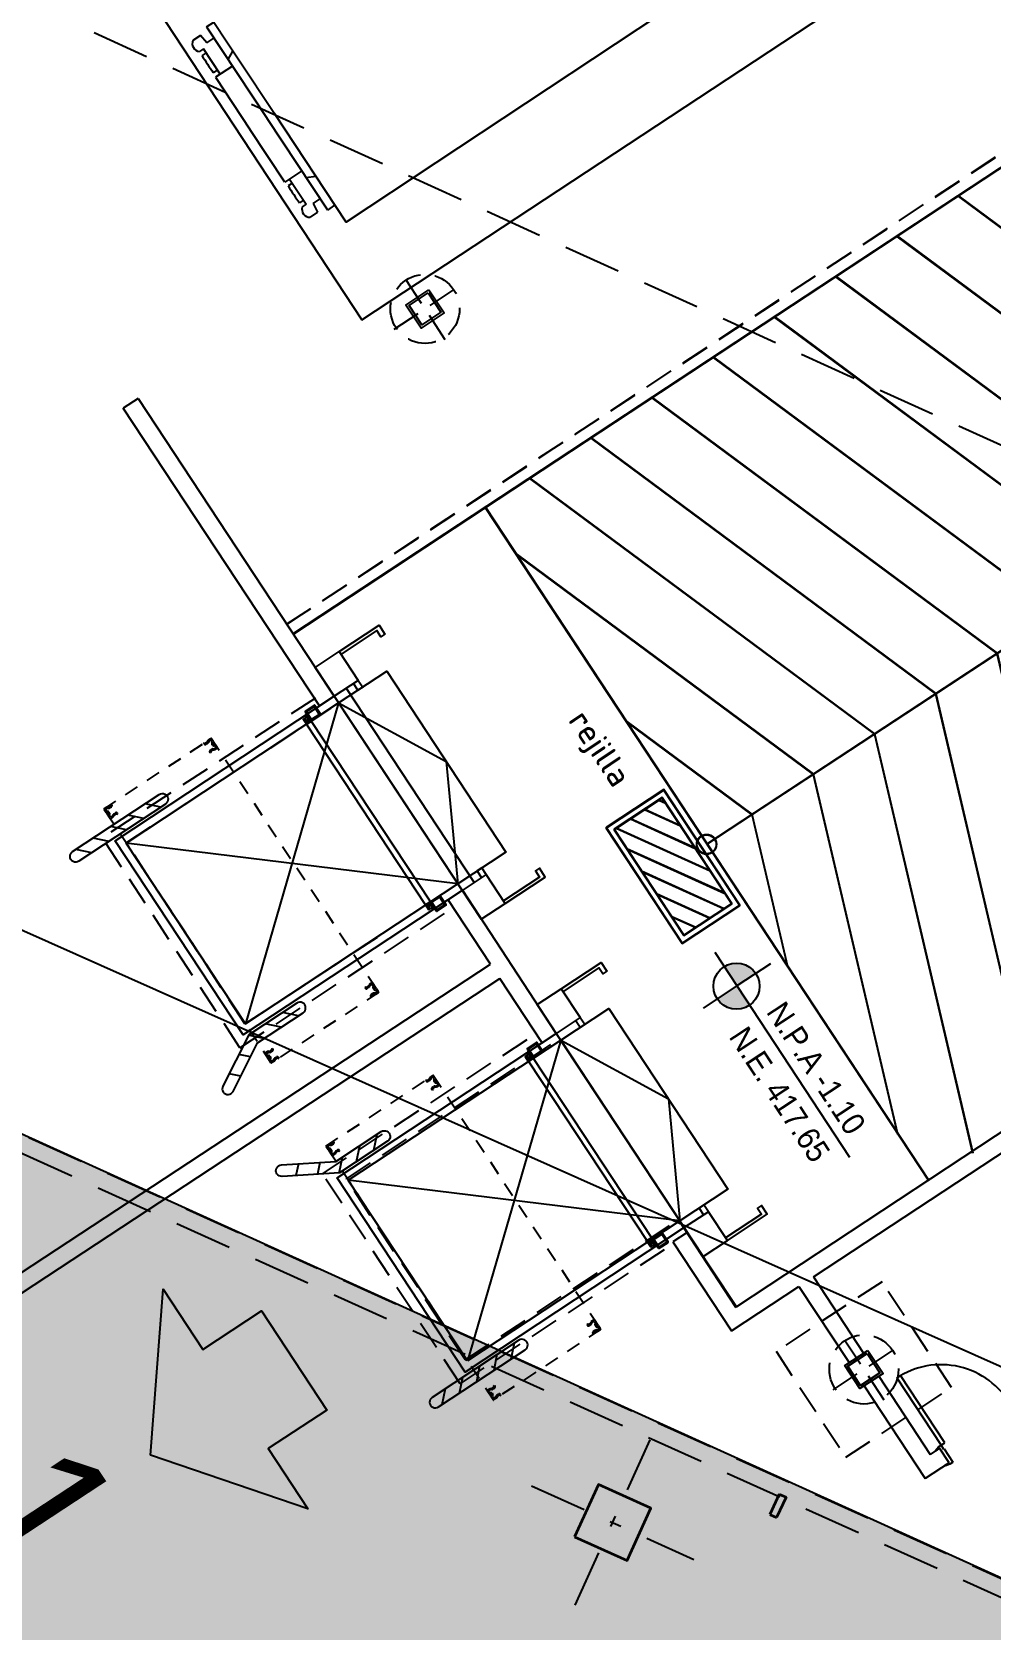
# Model space of a CAD drawing. Header units: metres. Extents: x 2 to 659295185, y -28 to 1124222152.
# Drawn here: x 655490.27 to 655498.6, y 1126789.94 to 1126803.82 of the extents above; entities that cross this region are included whole.
import ezdxf

# ---------------------------------------------------------------- set-up
doc = ezdxf.new("R2010")
doc.units = ezdxf.units.M
doc.header["$MEASUREMENT"] = 0
for name, pattern in [('CCSM_XREF_ESTRUCTURA15$0$DASHDOT', [1, 0.5, -0.25, 0, -0.25]), ('CONTINUA', [0]), ('DASHDOT', [1, 0.5, -0.25, 0, -0.25]), ('DASHED', [0.75, 0.5, -0.25]), ('DASHED2', [9.525, 6.35, -3.175]), ('HIDDEN', [0.375, 0.25, -0.125]), ('HIDDEN2', [0.1875, 0.125, -0.0625]), ('XREF VIALIDAD PORTONES Y ACCESOS 15-07-12LIMPIO$0$CONTINUA', [0]), ('XREF VIALIDAD PORTONES Y ACCESOS 15-07-12LIMPIO$0$DASHED2', [0.375, 0.25, -0.125]), ('XREF VIALIDAD PORTONES Y ACCESOS 15-07-12LIMPIO$0$HIDDEN', [0.375, 0.25, -0.125])]:
    doc.linetypes.add(name, pattern=pattern)
doc.layers.get('0').update_dxf_attribs({"linetype": 'CONTINUOUS'})
for name, color, linetype in [('A-EQUIPOS', 9, 'CONTINUOUS'), ('A-PARED', 2, 'CONTINUA'), ('A-PROYECCIONES', 5, 'DASHED'), ('A-VISTA 4', 8, 'CONTINUOUS'), ('columnas', 3, 'CONTINUOUS'), ('E-eje columna', 9, 'CCSM_XREF_ESTRUCTURA15$0$DASHDOT'), ('LINDERO DE PARCELA', 7, 'DASHED2'), ('Parcelas', 140, 'CONTINUOUS'), ('XREF VIALIDAD PORTONES Y ACCESOS 15-07-12LIMPIO$0$A-EQUIPOS', 9, 'CONTINUOUS'), ('XREF VIALIDAD PORTONES Y ACCESOS 15-07-12LIMPIO$0$A-VISTA 4', 8, 'XREF VIALIDAD PORTONES Y ACCESOS 15-07-12LIMPIO$0$CONTINUA'), ('XREF VIALIDAD PORTONES Y ACCESOS 15-07-12LIMPIO$0$ACOT', 7, 'CONTINUOUS'), ('XREF VIALIDAD PORTONES Y ACCESOS 15-07-12LIMPIO$0$LINDERO DE PARCELA', 7, 'XREF VIALIDAD PORTONES Y ACCESOS 15-07-12LIMPIO$0$DASHED2')]:
    doc.layers.add(name, color=color, linetype=linetype)
for name, color, linetype, lineweight in [('E-CA-COLUMNA', 2, 'CONTINUOUS', 35), ('LOCALES ASIGNADOS', 41, 'DASHDOT', 0), ('T', 14, 'CONTINUOUS', 35), ('XREF VIALIDAD PORTONES Y ACCESOS 15-07-12LIMPIO$0$A-PARED', 1, 'CONTINUOUS', 0)]:
    doc.layers.add(name, color=color, linetype=linetype, lineweight=lineweight)
doc.styles.add('ROMANS', font='romans.shx', dxfattribs={"height": 7.5})
doc.styles.add('SIGO', font='arial.ttf', dxfattribs={"width": 0.9})
doc.styles.add('XREF VIALIDAD PORTONES Y ACCESOS 15-07-12LIMPIO$0$ROMANS', font='romans.shx', dxfattribs={"height": 2})

# ---------------------------------------------------------------- blocks, each defined once
blk = doc.blocks.new('niveladora 6x8')
for points in [[(0, 0), (2.02, 0), (2.02, -2.28), (0, -2.28)], [(1.95, -2.21), (0.07, -2.21), (0.07, 0), (1.95, 0)]]:
    blk.add_lwpolyline(points, close=True)
for points in [[(1.95, 0), (0.07, -2.21)], [(0.07, 0), (1.95, -2.21)]]:
    blk.add_lwpolyline(points)
blk = doc.blocks.new('PlataformaAndenIzq')
blk.add_lwpolyline([(-1.739, 1.135, -1.000034), (-1.739, 1.035), (-2.239, 1.035), (-2.672, 1.285, -1.000034), (-2.622, 1.371), (-2.212, 1.135), (-1.739, 1.135)], format="xyb")
for points in [[(-2.493, 1.297), (-2.567, 1.224)], [(0, 1.01), (0, 1.31), (0.25, 1.31), (0.25, 1.01), (0, 1.01), (0, -1.31), (0.25, -1.31), (0.25, -1.01), (0, -1.01)], [(0, 1.01), (0, 1.31), (0.25, 1.31), (0.25, 1.01), (0, 1.01), (0, -1.31), (0.25, -1.31), (0.25, -1.01), (0, -1.01)], [(0.25, 1.31), (0.665, 1.31), (0.665, 1.218), (0.623, 1.218), (0.623, 1.282), (0.25, 1.282)], [(-2.332, 1.204), (-2.405, 1.131)], [(-2.146, 1.135), (-2.246, 1.035)], [(-1.966, 1.135), (-2.066, 1.035)], [(-1.786, 1.135), (-1.886, 1.035)], [(-0.33, 0.988), (-0.325, 0.988), (-0.316, 0.967), (-0.31, 0.967)], [(-0.29, 0.988), (-0.294, 0.988), (-0.303, 0.967), (-0.31, 0.967)], [(0.25, 1.01), (0.25, 0.94), (0.201, 0.94), (0.201, 1.01)], [(-0.288, 0.956), (-0.331, 0.956)], [(0, 0.94), (0.5, 0.94), (0.5, -0.94), (0, -0.94)], [(0, 0.94), (0.5, 0), (0, -0.94)], [(-0.331, -0.956), (-0.288, -0.956)], [(-0.33, -0.988), (-0.325, -0.988), (-0.316, -0.967), (-0.31, -0.967)], [(-0.29, -0.988), (-0.294, -0.988), (-0.303, -0.967), (-0.31, -0.967)], [(0.25, -1.01), (0.25, -0.94), (0.201, -0.94), (0.201, -1.01)], [(-2.506, -1.035), (-2.606, -1.135)], [(-2.326, -1.035), (-2.426, -1.135)], [(-2.146, -1.035), (-2.246, -1.135)], [(-1.966, -1.035), (-2.066, -1.135)], [(-1.786, -1.035), (-1.886, -1.135)], [(0.25, -1.31), (0.665, -1.31), (0.665, -1.218), (0.623, -1.218), (0.623, -1.282), (0.25, -1.282)]]:
    blk.add_lwpolyline(points)
at = {"color": 8, "linetype": 'HIDDEN2'}
blk.add_lwpolyline([(-1.092, -1.348), (-2.21, -1.348), (-2.21, 1.294), (-1.092, 1.294)], close=True, dxfattribs=at)
at = {"linetype": 'DASHED', "ltscale": 0.001}
for points in [[(-2.131, 1.294), (-2.141, 1.294), (-2.141, 1.288, -0.414214), (-2.144, 1.285), (-2.162, 1.285, -0.140561), (-2.164, 1.285), (-2.176, 1.293, 0.140561), (-2.178, 1.294), (-2.207, 1.294, 0.414214), (-2.21, 1.29), (-2.21, 1.259, 0.286773), (-2.208, 1.256), (-2.199, 1.251, -0.286773), (-2.197, 1.248), (-2.197, 1.243), (-2.197, 1.238, -0.286773), (-2.199, 1.235), (-2.208, 1.23, 0.286773), (-2.21, 1.227), (-2.21, 1.196, 0.414214), (-2.207, 1.193), (-2.178, 1.193, 0.140561), (-2.176, 1.193), (-2.164, 1.201, -0.140561), (-2.162, 1.201), (-2.144, 1.201, -0.414214), (-2.141, 1.198), (-2.141, 1.193), (-2.131, 1.193), (-2.131, 1.198, 0.414214), (-2.144, 1.211), (-2.162, 1.211, 0.140561), (-2.169, 1.209), (-2.18, 1.203), (-2.2, 1.203), (-2.2, 1.223), (-2.195, 1.226, 0.286773), (-2.187, 1.238), (-2.187, 1.243), (-2.187, 1.248, 0.286773), (-2.195, 1.26), (-2.2, 1.263), (-2.2, 1.284), (-2.18, 1.284), (-2.169, 1.277, 0.140561), (-2.162, 1.275), (-2.144, 1.275, 0.414214), (-2.131, 1.288)], [(-1.171, 1.294), (-1.161, 1.294), (-1.161, 1.288, 0.414214), (-1.158, 1.285), (-1.14, 1.285, 0.140561), (-1.139, 1.285), (-1.126, 1.293, -0.140561), (-1.124, 1.294), (-1.096, 1.294, -0.414214), (-1.092, 1.29), (-1.092, 1.259, -0.286773), (-1.094, 1.256), (-1.103, 1.251, 0.286773), (-1.105, 1.248), (-1.105, 1.243), (-1.105, 1.238, 0.286773), (-1.103, 1.235), (-1.094, 1.23, -0.286773), (-1.092, 1.227), (-1.092, 1.196, -0.414214), (-1.096, 1.193), (-1.124, 1.193, -0.140561), (-1.126, 1.193), (-1.139, 1.201, 0.140561), (-1.14, 1.201), (-1.158, 1.201, 0.414214), (-1.161, 1.198), (-1.161, 1.193), (-1.171, 1.193), (-1.171, 1.198, -0.414214), (-1.158, 1.211), (-1.14, 1.211, -0.140561), (-1.133, 1.209), (-1.122, 1.203), (-1.102, 1.203), (-1.102, 1.223), (-1.108, 1.226, -0.286773), (-1.115, 1.238), (-1.115, 1.243), (-1.115, 1.248, -0.286773), (-1.108, 1.26), (-1.102, 1.263), (-1.102, 1.284), (-1.122, 1.284), (-1.133, 1.277, -0.140561), (-1.14, 1.275), (-1.158, 1.275, -0.414214), (-1.171, 1.288)], [(-2.131, -1.348), (-2.141, -1.348), (-2.141, -1.343, 0.414214), (-2.144, -1.339), (-2.162, -1.339, 0.140561), (-2.164, -1.34), (-2.176, -1.348, -0.140561), (-2.178, -1.348), (-2.207, -1.348, -0.414214), (-2.21, -1.345), (-2.21, -1.313, -0.286773), (-2.208, -1.31), (-2.199, -1.306, 0.286773), (-2.197, -1.303), (-2.197, -1.298), (-2.197, -1.292, 0.286773), (-2.199, -1.289), (-2.208, -1.285, -0.286773), (-2.21, -1.282), (-2.21, -1.25, -0.414214), (-2.207, -1.247), (-2.178, -1.247, -0.140561), (-2.176, -1.248), (-2.164, -1.255, 0.140561), (-2.162, -1.256), (-2.144, -1.256, 0.414214), (-2.141, -1.253), (-2.141, -1.247), (-2.131, -1.247), (-2.131, -1.253, -0.414214), (-2.144, -1.266), (-2.162, -1.266, -0.140561), (-2.169, -1.264), (-2.18, -1.257), (-2.2, -1.257), (-2.2, -1.278), (-2.195, -1.28, -0.286773), (-2.187, -1.292), (-2.187, -1.298), (-2.187, -1.303, -0.286773), (-2.195, -1.315), (-2.2, -1.317), (-2.2, -1.338), (-2.18, -1.338), (-2.169, -1.331, -0.140561), (-2.162, -1.329), (-2.144, -1.329, -0.414214), (-2.131, -1.343)], [(-1.171, -1.348), (-1.161, -1.348), (-1.161, -1.343, -0.414214), (-1.158, -1.339), (-1.14, -1.339, -0.140561), (-1.139, -1.34), (-1.126, -1.348, 0.140561), (-1.124, -1.348), (-1.096, -1.348, 0.414214), (-1.092, -1.345), (-1.092, -1.313, 0.286773), (-1.094, -1.31), (-1.103, -1.306, -0.286773), (-1.105, -1.303), (-1.105, -1.298), (-1.105, -1.292, -0.286773), (-1.103, -1.289), (-1.094, -1.285, 0.286773), (-1.092, -1.282), (-1.092, -1.25, 0.414214), (-1.096, -1.247), (-1.124, -1.247, 0.140561), (-1.126, -1.248), (-1.139, -1.255, -0.140561), (-1.14, -1.256), (-1.158, -1.256, -0.414214), (-1.161, -1.253), (-1.161, -1.247), (-1.171, -1.247), (-1.171, -1.253, 0.414214), (-1.158, -1.266), (-1.14, -1.266, 0.140561), (-1.133, -1.264), (-1.122, -1.257), (-1.102, -1.257), (-1.102, -1.278), (-1.108, -1.28, 0.286773), (-1.115, -1.292), (-1.115, -1.298), (-1.115, -1.303, 0.286773), (-1.108, -1.315), (-1.102, -1.317), (-1.102, -1.338), (-1.122, -1.338), (-1.133, -1.331, 0.140561), (-1.14, -1.329), (-1.158, -1.329, 0.414214), (-1.171, -1.343)]]:
    blk.add_lwpolyline(points, format="xyb", close=True, dxfattribs=at)
for points in [[(-0.302, 0.942), (-0.288, 0.942, 0.414214), (-0.287, 0.943), (-0.287, 0.987, 0.414214), (-0.288, 0.988), (-0.332, 0.988, 0.414214), (-0.333, 0.987), (-0.333, 0.943, 0.414214), (-0.332, 0.942), (-0.317, 0.942), (-0.317, 0.94), (-0.332, 0.94, -0.414214), (-0.335, 0.943), (-0.335, 0.987, -0.414214), (-0.332, 0.99), (-0.288, 0.99, -0.414214), (-0.285, 0.987), (-0.285, 0.943, -0.414214), (-0.288, 0.94), (-0.302, 0.94)], [(-0.285, 1.015), (-0.285, 0.993, -0.414214), (-0.288, 0.99), (-0.31, 0.99), (-0.31, 0.991, -0.414214), (-0.307, 0.994), (-0.289, 0.994), (-0.289, 1.012, -0.414214), (-0.286, 1.015)], [(-0.285, 1.037), (-0.285, 0.943, 0.414214), (-0.282, 0.94), (-0.188, 0.94, 0.414214), (-0.185, 0.943), (-0.185, 1.037, 0.414214), (-0.188, 1.04), (-0.282, 1.04, 0.414214)], [(-0.275, 1.027), (-0.275, 0.953, 0.414214), (-0.272, 0.95), (-0.198, 0.95, 0.414214), (-0.195, 0.953), (-0.195, 1.027, 0.414214), (-0.198, 1.03), (-0.272, 1.03, 0.414214)], [(-0.335, 0.935), (-0.335, -0.935, 0.414214), (-0.332, -0.939), (-0.288, -0.939, 0.414214), (-0.285, -0.935), (-0.285, 0.935, 0.414214), (-0.288, 0.939), (-0.332, 0.939, 0.414214)], [(-0.288, 0.962), (-0.288, 0.95, -0.414214), (-0.292, 0.946), (-0.327, 0.946, -0.414214), (-0.331, 0.95), (-0.331, 0.962, -0.414214), (-0.327, 0.965), (-0.292, 0.965, -0.414214)], [(-0.302, -0.942), (-0.288, -0.942, -0.414214), (-0.287, -0.943), (-0.287, -0.987, -0.414214), (-0.288, -0.988), (-0.332, -0.988, -0.414214), (-0.333, -0.987), (-0.333, -0.943, -0.414214), (-0.332, -0.942), (-0.317, -0.942), (-0.317, -0.94), (-0.332, -0.94, 0.414214), (-0.335, -0.943), (-0.335, -0.987, 0.414214), (-0.332, -0.99), (-0.288, -0.99, 0.414214), (-0.285, -0.987), (-0.285, -0.943, 0.414214), (-0.288, -0.94), (-0.302, -0.94)], [(-0.288, -0.962), (-0.288, -0.95, 0.414214), (-0.292, -0.946), (-0.327, -0.946, 0.414214), (-0.331, -0.95), (-0.331, -0.962, 0.414214), (-0.327, -0.965), (-0.292, -0.965, 0.414214)], [(-0.285, -0.943), (-0.285, -1.037, 0.414214), (-0.282, -1.04), (-0.188, -1.04, 0.414214), (-0.185, -1.037), (-0.185, -0.943, 0.414214), (-0.188, -0.94), (-0.282, -0.94, 0.414214)], [(-0.275, -0.953), (-0.275, -1.027, 0.414214), (-0.272, -1.03), (-0.198, -1.03, 0.414214), (-0.195, -1.027), (-0.195, -0.953, 0.414214), (-0.198, -0.95), (-0.272, -0.95, 0.414214)], [(-1.739, -1.035), (-2.64, -1.035, 1.000034), (-2.64, -1.135), (-1.739, -1.135, 1.000034)], [(-0.285, -1.015), (-0.285, -0.993, 0.414214), (-0.288, -0.99), (-0.31, -0.99), (-0.31, -0.991, 0.414214), (-0.307, -0.994), (-0.289, -0.994), (-0.289, -1.012, 0.414214), (-0.286, -1.015)]]:
    blk.add_lwpolyline(points, format="xyb", close=True)
for points in [[(-0.304, 0.946), (-0.304, 0.939), (-0.316, 0.939), (-0.316, 0.946)], [(-0.304, -0.946), (-0.304, -0.939), (-0.316, -0.939), (-0.316, -0.946)]]:
    blk.add_lwpolyline(points, close=True)
at = {"rotation": 270}
blk.add_blockref('niveladora 6x8', (0, 1.01), dxfattribs=at)
blk = doc.blocks.new('PlataformaAndenDch')
at = {"color": 8, "linetype": 'HIDDEN2'}
blk.add_lwpolyline([(-1.092, -1.348), (-2.21, -1.348), (-2.21, 1.294), (-1.092, 1.294)], close=True, dxfattribs=at)
at = {"linetype": 'DASHED', "ltscale": 0.001}
for points in [[(-2.131, 1.294), (-2.141, 1.294), (-2.141, 1.288, -0.414214), (-2.144, 1.285), (-2.162, 1.285, -0.140561), (-2.164, 1.285), (-2.176, 1.293, 0.140561), (-2.178, 1.294), (-2.207, 1.294, 0.414214), (-2.21, 1.29), (-2.21, 1.259, 0.286773), (-2.208, 1.256), (-2.199, 1.251, -0.286773), (-2.197, 1.248), (-2.197, 1.243), (-2.197, 1.238, -0.286773), (-2.199, 1.235), (-2.208, 1.23, 0.286773), (-2.21, 1.227), (-2.21, 1.196, 0.414214), (-2.207, 1.193), (-2.178, 1.193, 0.140561), (-2.176, 1.193), (-2.164, 1.201, -0.140561), (-2.162, 1.201), (-2.144, 1.201, -0.414214), (-2.141, 1.198), (-2.141, 1.193), (-2.131, 1.193), (-2.131, 1.198, 0.414214), (-2.144, 1.211), (-2.162, 1.211, 0.140561), (-2.169, 1.209), (-2.18, 1.203), (-2.2, 1.203), (-2.2, 1.223), (-2.195, 1.226, 0.286773), (-2.187, 1.238), (-2.187, 1.243), (-2.187, 1.248, 0.286773), (-2.195, 1.26), (-2.2, 1.263), (-2.2, 1.284), (-2.18, 1.284), (-2.169, 1.277, 0.140561), (-2.162, 1.275), (-2.144, 1.275, 0.414214), (-2.131, 1.288)], [(-1.171, 1.294), (-1.161, 1.294), (-1.161, 1.288, 0.414214), (-1.158, 1.285), (-1.14, 1.285, 0.140561), (-1.139, 1.285), (-1.126, 1.293, -0.140561), (-1.124, 1.294), (-1.096, 1.294, -0.414214), (-1.092, 1.29), (-1.092, 1.259, -0.286773), (-1.094, 1.256), (-1.103, 1.251, 0.286773), (-1.105, 1.248), (-1.105, 1.243), (-1.105, 1.238, 0.286773), (-1.103, 1.235), (-1.094, 1.23, -0.286773), (-1.092, 1.227), (-1.092, 1.196, -0.414214), (-1.096, 1.193), (-1.124, 1.193, -0.140561), (-1.126, 1.193), (-1.139, 1.201, 0.140561), (-1.14, 1.201), (-1.158, 1.201, 0.414214), (-1.161, 1.198), (-1.161, 1.193), (-1.171, 1.193), (-1.171, 1.198, -0.414214), (-1.158, 1.211), (-1.14, 1.211, -0.140561), (-1.133, 1.209), (-1.122, 1.203), (-1.102, 1.203), (-1.102, 1.223), (-1.108, 1.226, -0.286773), (-1.115, 1.238), (-1.115, 1.243), (-1.115, 1.248, -0.286773), (-1.108, 1.26), (-1.102, 1.263), (-1.102, 1.284), (-1.122, 1.284), (-1.133, 1.277, -0.140561), (-1.14, 1.275), (-1.158, 1.275, -0.414214), (-1.171, 1.288)], [(-2.131, -1.348), (-2.141, -1.348), (-2.141, -1.343, 0.414214), (-2.144, -1.339), (-2.162, -1.339, 0.140561), (-2.164, -1.34), (-2.176, -1.348, -0.140561), (-2.178, -1.348), (-2.207, -1.348, -0.414214), (-2.21, -1.345), (-2.21, -1.313, -0.286773), (-2.208, -1.31), (-2.199, -1.306, 0.286773), (-2.197, -1.303), (-2.197, -1.298), (-2.197, -1.292, 0.286773), (-2.199, -1.289), (-2.208, -1.285, -0.286773), (-2.21, -1.282), (-2.21, -1.25, -0.414214), (-2.207, -1.247), (-2.178, -1.247, -0.140561), (-2.176, -1.248), (-2.164, -1.255, 0.140561), (-2.162, -1.256), (-2.144, -1.256, 0.414214), (-2.141, -1.253), (-2.141, -1.247), (-2.131, -1.247), (-2.131, -1.253, -0.414214), (-2.144, -1.266), (-2.162, -1.266, -0.140561), (-2.169, -1.264), (-2.18, -1.257), (-2.2, -1.257), (-2.2, -1.278), (-2.195, -1.28, -0.286773), (-2.187, -1.292), (-2.187, -1.298), (-2.187, -1.303, -0.286773), (-2.195, -1.315), (-2.2, -1.317), (-2.2, -1.338), (-2.18, -1.338), (-2.169, -1.331, -0.140561), (-2.162, -1.329), (-2.144, -1.329, -0.414214), (-2.131, -1.343)], [(-1.171, -1.348), (-1.161, -1.348), (-1.161, -1.343, -0.414214), (-1.158, -1.339), (-1.14, -1.339, -0.140561), (-1.139, -1.34), (-1.126, -1.348, 0.140561), (-1.124, -1.348), (-1.096, -1.348, 0.414214), (-1.092, -1.345), (-1.092, -1.313, 0.286773), (-1.094, -1.31), (-1.103, -1.306, -0.286773), (-1.105, -1.303), (-1.105, -1.298), (-1.105, -1.292, -0.286773), (-1.103, -1.289), (-1.094, -1.285, 0.286773), (-1.092, -1.282), (-1.092, -1.25, 0.414214), (-1.096, -1.247), (-1.124, -1.247, 0.140561), (-1.126, -1.248), (-1.139, -1.255, -0.140561), (-1.14, -1.256), (-1.158, -1.256, -0.414214), (-1.161, -1.253), (-1.161, -1.247), (-1.171, -1.247), (-1.171, -1.253, 0.414214), (-1.158, -1.266), (-1.14, -1.266, 0.140561), (-1.133, -1.264), (-1.122, -1.257), (-1.102, -1.257), (-1.102, -1.278), (-1.108, -1.28, 0.286773), (-1.115, -1.292), (-1.115, -1.298), (-1.115, -1.303, 0.286773), (-1.108, -1.315), (-1.102, -1.317), (-1.102, -1.338), (-1.122, -1.338), (-1.133, -1.331, 0.140561), (-1.14, -1.329), (-1.158, -1.329, 0.414214), (-1.171, -1.343)]]:
    blk.add_lwpolyline(points, format="xyb", close=True, dxfattribs=at)
for points in [[(0, 1.01), (0, 1.31), (0.25, 1.31), (0.25, 1.01), (0, 1.01), (0, -1.31), (0.25, -1.31), (0.25, -1.01), (0, -1.01)], [(0, 1.01), (0, 1.31), (0.25, 1.31), (0.25, 1.01), (0, 1.01), (0, -1.31), (0.25, -1.31), (0.25, -1.01), (0, -1.01)], [(0.25, 1.31), (0.665, 1.31), (0.665, 1.218), (0.623, 1.218), (0.623, 1.282), (0.25, 1.282)], [(-2.506, 1.035), (-2.606, 1.135)], [(-2.326, 1.035), (-2.426, 1.135)], [(-2.146, 1.035), (-2.246, 1.135)], [(-1.966, 1.035), (-2.066, 1.135)], [(-1.786, 1.035), (-1.886, 1.135)], [(-0.33, 0.988), (-0.325, 0.988), (-0.316, 0.967), (-0.31, 0.967)], [(-0.29, 0.988), (-0.294, 0.988), (-0.303, 0.967), (-0.31, 0.967)], [(0.125, 1.01), (0.125, -1.01)], [(0.25, 1.01), (0.25, 0.94), (0.201, 0.94), (0.201, 1.01)], [(-0.288, 0.956), (-0.331, 0.956)], [(0, 0.94), (0.5, 0.94), (0.5, -0.94), (0, -0.94)], [(0, 0.94), (0.5, 0), (0, -0.94)], [(-0.331, -0.956), (-0.288, -0.956)], [(-0.33, -0.988), (-0.325, -0.988), (-0.316, -0.967), (-0.31, -0.967)], [(-0.29, -0.988), (-0.294, -0.988), (-0.303, -0.967), (-0.31, -0.967)], [(0.25, -1.01), (0.25, -0.94), (0.201, -0.94), (0.201, -1.01)], [(-2.146, -1.135), (-2.246, -1.035)], [(-1.966, -1.135), (-2.066, -1.035)], [(-1.786, -1.135), (-1.886, -1.035)], [(-2.493, -1.297), (-2.567, -1.224)], [(-2.332, -1.204), (-2.405, -1.131)], [(0.25, -1.31), (0.665, -1.31), (0.665, -1.218), (0.623, -1.218), (0.623, -1.282), (0.25, -1.282)]]:
    blk.add_lwpolyline(points)
for points in [[(-1.739, 1.035), (-2.64, 1.035, -1.000034), (-2.64, 1.135), (-1.739, 1.135, -1.000034)], [(-0.302, 0.942), (-0.288, 0.942, 0.414214), (-0.287, 0.943), (-0.287, 0.987, 0.414214), (-0.288, 0.988), (-0.332, 0.988, 0.414214), (-0.333, 0.987), (-0.333, 0.943, 0.414214), (-0.332, 0.942), (-0.317, 0.942), (-0.317, 0.94), (-0.332, 0.94, -0.414214), (-0.335, 0.943), (-0.335, 0.987, -0.414214), (-0.332, 0.99), (-0.288, 0.99, -0.414214), (-0.285, 0.987), (-0.285, 0.943, -0.414214), (-0.288, 0.94), (-0.302, 0.94)], [(-0.285, 1.015), (-0.285, 0.993, -0.414214), (-0.288, 0.99), (-0.31, 0.99), (-0.31, 0.991, -0.414214), (-0.307, 0.994), (-0.289, 0.994), (-0.289, 1.012, -0.414214), (-0.286, 1.015)], [(-0.285, 1.037), (-0.285, 0.943, 0.414214), (-0.282, 0.94), (-0.188, 0.94, 0.414214), (-0.185, 0.943), (-0.185, 1.037, 0.414214), (-0.188, 1.04), (-0.282, 1.04, 0.414214)], [(-0.275, 1.027), (-0.275, 0.953, 0.414214), (-0.272, 0.95), (-0.198, 0.95, 0.414214), (-0.195, 0.953), (-0.195, 1.027, 0.414214), (-0.198, 1.03), (-0.272, 1.03, 0.414214)], [(-0.335, 0.935), (-0.335, -0.935, 0.414214), (-0.332, -0.939), (-0.288, -0.939, 0.414214), (-0.285, -0.935), (-0.285, 0.935, 0.414214), (-0.288, 0.939), (-0.332, 0.939, 0.414214)], [(-0.288, 0.962), (-0.288, 0.95, -0.414214), (-0.292, 0.946), (-0.327, 0.946, -0.414214), (-0.331, 0.95), (-0.331, 0.962, -0.414214), (-0.327, 0.965), (-0.292, 0.965, -0.414214)], [(-0.302, -0.942), (-0.288, -0.942, -0.414214), (-0.287, -0.943), (-0.287, -0.987, -0.414214), (-0.288, -0.988), (-0.332, -0.988, -0.414214), (-0.333, -0.987), (-0.333, -0.943, -0.414214), (-0.332, -0.942), (-0.317, -0.942), (-0.317, -0.94), (-0.332, -0.94, 0.414214), (-0.335, -0.943), (-0.335, -0.987, 0.414214), (-0.332, -0.99), (-0.288, -0.99, 0.414214), (-0.285, -0.987), (-0.285, -0.943, 0.414214), (-0.288, -0.94), (-0.302, -0.94)], [(-0.288, -0.962), (-0.288, -0.95, 0.414214), (-0.292, -0.946), (-0.327, -0.946, 0.414214), (-0.331, -0.95), (-0.331, -0.962, 0.414214), (-0.327, -0.965), (-0.292, -0.965, 0.414214)], [(-0.285, -0.943), (-0.285, -1.037, 0.414214), (-0.282, -1.04), (-0.188, -1.04, 0.414214), (-0.185, -1.037), (-0.185, -0.943, 0.414214), (-0.188, -0.94), (-0.282, -0.94, 0.414214)], [(-0.275, -0.953), (-0.275, -1.027, 0.414214), (-0.272, -1.03), (-0.198, -1.03, 0.414214), (-0.195, -1.027), (-0.195, -0.953, 0.414214), (-0.198, -0.95), (-0.272, -0.95, 0.414214)], [(-0.285, -1.015), (-0.285, -0.993, 0.414214), (-0.288, -0.99), (-0.31, -0.99), (-0.31, -0.991, 0.414214), (-0.307, -0.994), (-0.289, -0.994), (-0.289, -1.012, 0.414214), (-0.286, -1.015)]]:
    blk.add_lwpolyline(points, format="xyb", close=True)
for points in [[(-2.21, 0.94), (0, 0.94), (0, -0.94), (-2.21, -0.94)], [(-0.304, 0.946), (-0.304, 0.939), (-0.316, 0.939), (-0.316, 0.946)], [(-0.304, -0.946), (-0.304, -0.939), (-0.316, -0.939), (-0.316, -0.946)]]:
    blk.add_lwpolyline(points, close=True)
blk.add_lwpolyline([(-1.739, -1.135, 1.000034), (-1.739, -1.035), (-2.239, -1.035), (-2.672, -1.285, 1.000034), (-2.622, -1.371), (-2.212, -1.135), (-1.739, -1.135)], format="xyb")
at = {"rotation": 270}
blk.add_blockref('niveladora 6x8', (0, 1.01), dxfattribs=at)
blk = doc.blocks.new('CCSM_COLUMNA REC')
blk.add_lwpolyline([(-0.25, -0.25), (0.25, -0.25), (0.25, 0.25), (-0.25, 0.25)], close=True)
at = {"layer": 'E-eje columna'}
for p, q in [((0, -0.789), (0, 0.789)), ((-0.774, 0), (0.774, 0))]:
    blk.add_line(p, q, dxfattribs=at)
blk = doc.blocks.new('445')
at = {"color": 12, "linetype": 'HIDDEN'}
for p, q in [((12.921, 72.237), (12.38, 72.579)), ((12.821, 72.679), (12.479, 72.138))]:
    blk.add_line(p, q, dxfattribs=at)
at = {"layer": 'columnas', "linetype": 'CONTINUA', "ltscale": 0.5}
blk.add_lwpolyline([(12.485, 72.371), (12.613, 72.574), (12.816, 72.446), (12.688, 72.243)], close=True, dxfattribs=at)
at = {"layer": 'columnas', "color": 12, "linetype": 'CONTINUA', "ltscale": 0.5}
blk.add_lwpolyline([(12.512, 72.377), (12.619, 72.546), (12.788, 72.439), (12.681, 72.27)], close=True, dxfattribs=at)
blk = doc.blocks.new('XREF VIALIDAD PORTONES Y ACCESOS 15-07-12LIMPIO$0$A$C20535941')
for p, q in [((-5829, 611), (-5748, 565)), ((-5090, 565), (-5098, 633)), ((-5018, 713), (-3761, 713)), ((-3681, 633), (-3681, 219)), ((-5801, 565), (-5067, 565)), ((-5370, 417), (-5553, 508)), ((-5553, 508), (-4586, 508)), ((-5067, 565), (-4270, 565)), ((-4586, 508), (-4586, 417)), ((-4541, 417), (-4541, 511)), ((-4541, 511), (-4252, 511)), ((-4252, 511), (-4293, 417)), ((-3681, 458), (-3386, 458)), ((3615, 510), (3535, 510)), ((3615, 510), (3615, -499)), ((3692, 386), (3705, 476)), ((3705, 476), (3787, 476)), ((-5488, 357), (-5606, 398)), ((-4293, 417), (-5370, 417)), ((-4020, 315), (-4020, -499)), ((3692, 386), (3615, 386)), ((3750, 357), (3795, 357)), ((3750, 79), (3750, 357)), ((3750, 313), (3795, 313)), ((-4143, 267), (-4143, -499)), ((-4143, 267), (-4062, 267)), ((-4062, 267), (-4062, -499)), ((-3731, 98), (-3731, 148)), ((-3386, 257), (-3681, 257)), ((-3681, 215), (-3386, 215)), ((3615, 151), (3535, 191)), ((-3761, 139), (-4020, 139)), ((-3897, 121), (-3897, -499)), ((-3897, 28), (-3386, 28)), ((-3386, 98), (-3731, 98)), ((3615, 79), (3803, 79)), ((3750, 125), (3795, 125)), ((3803, 79), (3803, -499)), ((-3897, -83), (-3386, -83)), ((-4143, -1265), (-4143, -499)), ((-4062, -1265), (-4062, -499)), ((-4020, -1313), (-4020, -499)), ((-3897, -1119), (-3897, -499)), ((3615, -1508), (3615, -499)), ((3803, -1077), (3803, -499)), ((-3897, -915), (-3386, -915)), ((-3897, -1026), (-3386, -1026)), ((-3761, -1137), (-4020, -1137)), ((-3386, -1096), (-3731, -1096)), ((-3731, -1096), (-3731, -1146)), ((3615, -1149), (3535, -1189)), ((3615, -1077), (3803, -1077)), ((3750, -1077), (3750, -1355)), ((3750, -1123), (3795, -1123)), ((-4143, -1265), (-4062, -1265)), ((-3681, -1213), (-3386, -1213)), ((-3681, -1631), (-3681, -1217)), ((-3386, -1255), (-3681, -1255)), ((3750, -1311), (3795, -1311)), ((-5488, -1354), (-5606, -1396)), ((-5370, -1415), (-5553, -1506)), ((-4293, -1415), (-5370, -1415)), ((-4586, -1506), (-4586, -1415)), ((-4541, -1415), (-4541, -1509)), ((-4252, -1509), (-4293, -1415)), ((-3681, -1456), (-3386, -1456)), ((3692, -1384), (3615, -1384)), ((3692, -1384), (3705, -1474)), ((3750, -1355), (3795, -1355)), ((-5829, -1608), (-5748, -1563)), ((-5801, -1563), (-5067, -1563)), ((-5553, -1506), (-4586, -1506)), ((-5090, -1563), (-5098, -1631)), ((-5067, -1563), (-4270, -1563)), ((-4541, -1509), (-4252, -1509)), ((3615, -1508), (3535, -1508)), ((3705, -1474), (3787, -1474)), ((-5018, -1711), (-3761, -1711))]:
    blk.add_line(p, q)
for points in [[(-3386, -499), (-3386, 697), (3535, 697), (3535, -499)], [(-3386, -499), (-3386, -1695), (3535, -1695), (3535, -499)]]:
    blk.add_lwpolyline(points)
for centre, radius, start, end in [((-5834, 482), 128, 87.7347, 170.5996), ((-5018, 633), 80, 90, 180), ((-3761, 633), 80, 0, 90), ((-1872, -395), 4186, 167.6011, 181.4164), ((-5804, 458), 107, 88.4523, 191.9895), ((-4270, 315), 250, 0, 90), ((3747, 414), 74, 310.0186, 56.9451), ((-2912, -330), 3093, 165.6723, 183.1282), ((-2717, -378), 3057, 166.5007, 182.2645), ((-5614, 322), 76.5, 84.3514, 170.1187), ((-2518, -396), 3055, 166.5037, 181.9297), ((-5520, 337), 37.2, 329.8913, 33.5149), ((-4293, 267), 150, 0, 90), ((741, 219), 3056, 358.2341, 1.7659), ((-3761, 219), 80, 270, 0), ((-2874, 98), 527, 162.447, 167.2124), ((-2874, 98), 527, 180, 187.585), ((-1872, -602), 4186, 178.5836, 192.3989), ((-2912, -668), 3093, 176.8718, 194.3277), ((-2717, -620), 3057, 177.7355, 193.4993), ((-2518, -602), 3055, 178.0703, 193.4963), ((-2874, -1096), 527, 172.415, 180), ((-3761, -1217), 80, 0, 90), ((741, -1217), 3056, 358.2341, 1.7659), ((-5520, -1335), 37.2, 326.4851, 30.1087), ((-4293, -1265), 150, 270, 0), ((-4270, -1313), 250, 270, 0), ((-2874, -1096), 527, 192.7876, 197.553), ((-5804, -1456), 107, 168.0105, 271.5477), ((-5614, -1320), 76.5, 189.8813, 275.6486), ((3747, -1412), 74, 303.0549, 49.9814), ((-5834, -1480), 128, 189.4004, 272.2653), ((-5018, -1631), 80, 180, 270), ((-3761, -1631), 80, 270, 0)]:
    blk.add_arc(centre, radius, start, end)

msp = doc.modelspace()

# ---------------------------------------------------------------- hatches: boundary and pattern name
h = msp.add_hatch()
h.set_pattern_fill('ANSI31', color=12, angle=44.99905, style=0)
h.set_pattern_definition([(335.61931, (655433.5847, 1126842.45543), (0.05159968, 0.11385286), [])])
h.paths.add_polyline_path([(655495.9272, 1126795.9697), (655496.3447, 1126796.2448), (655495.7395, 1126797.1634), (655495.322, 1126796.8883)])
h = msp.add_hatch()
h.set_pattern_fill('ANSI31', color=12, angle=44.99508, style=0)
h.set_pattern_definition([(335.61535, (655433.58928, 1126842.46385), (0.05160755, 0.11384929), [])])
h.paths.add_polyline_path([(655495.9285, 1126795.9738), (655496.3461, 1126796.2489), (655495.741, 1126797.1675), (655495.3234, 1126796.8924)])
at = {"layer": 'A-VISTA 4'}
h = msp.add_hatch(color=256, dxfattribs=at)
h.paths.add_polyline_path([(655496.5528, 1126795.6394, 0.4142136), (655496.2758, 1126795.6966), (655496.3857, 1126795.5295)])
h.paths.add_polyline_path([(655496.4956, 1126795.3624), (655496.3857, 1126795.5295), (655496.2186, 1126795.4196, 0.4142136)])
at = {"layer": 'LOCALES ASIGNADOS'}
msp.add_hatch(color=256, dxfattribs=at).paths.add_polyline_path([(655552.0475, 1126766.2036), (655481.9173, 1126797.9895), (655477.5131, 1126790.9099), (655473.5315, 1126784.2823), (655468.8767, 1126776.1437), (655463.5388, 1126766.3475), (655461.3917, 1126762.2727), (655460.3726, 1126760.2599), (655457.5102, 1126754.5906), (655453.7975, 1126746.8941), (655450.9417, 1126740.6836), (655446.1355, 1126729.7442), (655441.9098, 1126719.3699), (655440.9385, 1126716.7924), (655462.8638, 1126708.3455), (655463.9885, 1126701.2842), (655471.536, 1126655.2372), (655553.5835, 1126668.8883), (655553.0078, 1126672.4046), (655567.0451, 1126674.7032)])

# ---------------------------------------------------------------- linework, layer by layer
at = {"color": 12, "linetype": 'XREF VIALIDAD PORTONES Y ACCESOS 15-07-12LIMPIO$0$HIDDEN'}
for p, q in [((655492.477, 1126798.6678), (655505.0023, 1126806.9237)), ((655492.477, 1126798.6678), (655505.0023, 1126806.9237)), ((655492.4786, 1126798.6722), (655505.0045, 1126806.9272))]:
    msp.add_line(p, q, dxfattribs=at)
at = {"color": 12, "linetype": 'HIDDEN'}
for p, q in [((655492.4786, 1126798.6722), (655505.0045, 1126806.9272)), ((655492.7281, 1126798.0314), (655490.8779, 1126796.8183)), ((655491.0856, 1126796.7751), (655492.9359, 1126797.9883)), ((655492.0731, 1126794.9952), (655490.8779, 1126796.8183)), ((655492.1163, 1126795.2029), (655491.0856, 1126796.7751)), ((655492.1163, 1126795.2029), (655493.9623, 1126796.4131)), ((655492.0731, 1126794.9952), (655493.9192, 1126796.2056)), ((655492.7893, 1126793.9007), (655494.6378, 1126795.1126)), ((655492.997, 1126793.8575), (655494.8456, 1126795.0695)), ((655493.9846, 1126792.0776), (655492.7893, 1126793.9007)), ((655494.0278, 1126792.2853), (655492.997, 1126793.8575)), ((655494.0278, 1126792.2853), (655495.8816, 1126793.5007)), ((655493.9846, 1126792.0776), (655495.84, 1126793.294))]:
    msp.add_line(p, q, dxfattribs=at)
for p, q in [((655496.1293, 1126796.7622), (655506.9925, 1126803.9058)), ((655496.1307, 1126796.7663), (655506.9945, 1126803.9091)), ((655498.1956, 1126791.5648), (655497.8116, 1126792.1487)), ((655497.7775, 1126792.1277), (655498.1622, 1126791.5429)), ((655498.1134, 1126791.4988), (655498.1413, 1126791.5291)), ((655498.1161, 1126791.4946), (655498.1134, 1126791.4988)), ((655498.1495, 1126791.5166), (655498.1161, 1126791.4946)), ((655498.1413, 1126791.5291), (655498.1622, 1126791.5429)), ((655498.232, 1126791.3913), (655498.1495, 1126791.5166)), ((655498.1622, 1126791.5429), (655498.1956, 1126791.5648)), ((655498.1622, 1126791.5429), (655498.1842, 1126791.5094)), ((655498.1842, 1126791.5094), (655498.1883, 1126791.5122)), ((655498.1883, 1126791.5122), (655498.2636, 1126791.3977)), ((655498.1986, 1126791.3693), (655498.232, 1126791.3913)), ((655498.2013, 1126791.3651), (655498.1986, 1126791.3693)), ((655498.2402, 1126791.3787), (655498.2013, 1126791.3651)), ((655498.2628, 1126791.3936), (655498.2402, 1126791.3787)), ((655498.2636, 1126791.3977), (655498.2611, 1126791.3961)), ((655498.2611, 1126791.3961), (655498.2628, 1126791.3936))]:
    msp.add_line(p, q)
at = {"color": 12}
for p, q in [((655494.2031, 1126799.6858), (655498.0555, 1126793.8386)), ((655494.2031, 1126799.6858), (655498.0555, 1126793.8386)), ((655494.2048, 1126799.69), (655498.0567, 1126793.8426))]:
    msp.add_line(p, q, dxfattribs=at)
for points in [[(655498.314, 1126802.3874), (655501.309, 1126800.1683), (655502.1618, 1126796.5304)], [(655498.3158, 1126802.3913), (655501.3106, 1126800.172), (655502.1632, 1126796.5341)], [(655497.7818, 1126802.0374), (655500.7768, 1126799.8183), (655501.6257, 1126796.1969)], [(655497.7835, 1126802.0414), (655500.7784, 1126799.8221), (655501.6271, 1126796.2006)], [(655497.2495, 1126801.6874), (655500.2445, 1126799.4683), (655501.0973, 1126795.8307)], [(655497.2513, 1126801.6914), (655500.2462, 1126799.4721), (655501.0986, 1126795.8344)], [(655496.7173, 1126801.3374), (655499.7123, 1126799.1184), (655500.5651, 1126795.4804)], [(655496.7191, 1126801.3415), (655499.7139, 1126799.1222), (655500.5664, 1126795.4842)], [(655496.1851, 1126800.9874), (655499.1801, 1126798.7684), (655500.0329, 1126795.1302)], [(655496.1868, 1126800.9915), (655499.1817, 1126798.7722), (655500.0343, 1126795.134)], [(655495.6529, 1126800.6374), (655498.6479, 1126798.4184), (655499.5008, 1126794.78)], [(655495.6546, 1126800.6416), (655498.6494, 1126798.4223), (655499.5021, 1126794.7838)], [(655495.1206, 1126800.2875), (655498.1157, 1126798.0684), (655498.9686, 1126794.4297)], [(655495.1223, 1126800.2916), (655498.1172, 1126798.0724), (655498.9699, 1126794.4336)], [(655494.5884, 1126799.9375), (655497.5834, 1126797.7184), (655498.4365, 1126794.0795)], [(655494.5901, 1126799.9417), (655497.5849, 1126797.7224), (655498.4377, 1126794.0834)], [(655494.4797, 1126799.2738), (655497.0512, 1126797.3684), (655497.7838, 1126794.2433)], [(655494.4813, 1126799.278), (655497.0527, 1126797.3725), (655497.7851, 1126794.2472)], [(655495.432, 1126797.8238), (655496.519, 1126797.0184)], [(655495.4335, 1126797.828), (655496.5205, 1126797.0225)], [(655496.5205, 1126797.0225), (655496.83, 1126795.7015)], [(655496.3838, 1126792.7406), (655495.8858, 1126793.5002)]]:
    msp.add_lwpolyline(points, dxfattribs=at)
msp.add_lwpolyline([(655471.6126, 1126655.25), (655553.5834, 1126668.8883), (655553.0076, 1126672.4046), (655567.045, 1126674.7031), (655552.0473, 1126766.2035), (655481.9172, 1126797.9895), (655477.5129, 1126790.9098), (655473.5313, 1126784.2823), (655468.8766, 1126776.1437), (655463.5386, 1126766.3474), (655461.3916, 1126762.2726), (655460.3725, 1126760.2599), (655457.5101, 1126754.5906), (655453.7973, 1126746.8941), (655450.9415, 1126740.6836), (655446.1353, 1126729.7441), (655441.9096, 1126719.3698), (655434.3244, 1126698.7954), (655428.6842, 1126681.1389), (655469.2363, 1126669.8084), (655471.5359, 1126655.2372), (655471.6126, 1126655.2498)])
for points in [[(655495.9129, 1126795.9005), (655496.414, 1126796.2306), (655495.7537, 1126797.2326), (655495.2527, 1126796.9025)], [(655495.9143, 1126795.9046), (655496.4153, 1126796.2346), (655495.7552, 1126797.2368), (655495.2541, 1126796.9067)], [(655495.9272, 1126795.9697), (655496.3447, 1126796.2448), (655495.7395, 1126797.1634), (655495.322, 1126796.8883)], [(655495.9285, 1126795.9738), (655496.3461, 1126796.2489), (655495.741, 1126797.1675), (655495.3234, 1126796.8924)]]:
    msp.add_lwpolyline(points, close=True, dxfattribs=at)
at = {"color": 6}
msp.add_lwpolyline([(655491.2966, 1126791.4578), (655491.4074, 1126792.8978), (655491.7517, 1126792.3752), (655492.26, 1126792.7101), (655492.8276, 1126791.8486), (655492.3192, 1126791.5137), (655492.6634, 1126790.9912)], close=True, dxfattribs=at)
for centre in [(655496.1253, 1126796.7596), (655496.1267, 1126796.7636)]:
    msp.add_circle(centre, 0.0846)
for centre, radius, start, end in [((655493.9292, 1126795.8076), 13.75, 82.87692, 146.90574), ((655493.9292, 1126795.8076), 13.6, 83.62227, 146.90574), ((655498.1622, 1126791.5429), 0.7, 30.05928, 123.45435)]:
    msp.add_arc(centre, radius, start, end)
at = {"layer": 'A-PARED'}
for p, q in [((655491.1877, 1126800.6343), (655491.0575, 1126800.5485)), ((655491.1877, 1126800.6343), (655492.8918, 1126798.0474)), ((655492.765, 1126797.9638), (655491.0583, 1126800.549)), ((655492.8918, 1126798.0474), (655492.765, 1126797.9638)), ((655489.277, 1126792.4537), (655494.2479, 1126795.722)), ((655489.3957, 1126792.3522), (655494.3304, 1126795.5967)), ((655495.9585, 1126793.3918), (655495.8332, 1126793.3094)), ((655495.8332, 1126793.3094), (655496.3421, 1126792.537)), ((655496.385, 1126792.7447), (655495.9585, 1126793.3918)), ((655497.0536, 1126793.0048), (655497.489, 1126792.3428)), ((655496.9282, 1126792.9224), (655497.3636, 1126792.2604)), ((655497.4955, 1126792.0599), (655498.0249, 1126791.2551)), ((655497.6209, 1126792.1423), (655498.0678, 1126791.4628)), ((655498.1495, 1126791.5166), (655498.0678, 1126791.4628)), ((655498.232, 1126791.3913), (655498.0249, 1126791.2551))]:
    msp.add_line(p, q, dxfattribs=at)
for points in [[(655494.2478, 1126795.722), (655493.8803, 1126796.2796), (655494.0055, 1126796.3622)], [(655494.0055, 1126796.3622), (655494.8204, 1126795.1199), (655494.6979, 1126795.0391), (655494.3304, 1126795.5967)], [(655502.2167, 1126794.0122), (655502.5573, 1126793.4943), (655502.6832, 1126793.577), (655501.1595, 1126795.8932), (655496.3856, 1126792.7438)], [(655497.0536, 1126793.0048), (655501.1208, 1126795.679), (655502.1343, 1126794.1376)], [(655496.3421, 1126792.537), (655496.9282, 1126792.9224)]]:
    msp.add_lwpolyline(points, dxfattribs=at)
at = {"layer": 'A-PARED', "color": 12, "linetype": 'HIDDEN'}
msp.add_lwpolyline([(655496.7305, 1126792.3588), (655497.3349, 1126791.4396), (655498.254, 1126792.044), (655497.6497, 1126792.9631)], close=True, dxfattribs=at)
for centre in [(655493.6803, 1126801.4109), (655497.4923, 1126792.2014)]:
    msp.add_circle(centre, 0.3, dxfattribs=at)
at = {"layer": 'A-PROYECCIONES'}
for p, q in [((655488.7591, 1126804.7425), (655536.8601, 1126782.8679)), ((655482.0424, 1126797.9324), (655528.0477, 1126777.075))]:
    msp.add_line(p, q, dxfattribs=at)
msp.add_lwpolyline([(655481.9613, 1126797.8045), (655524.724, 1126778.4172)], dxfattribs=at)
at = {"layer": 'A-VISTA 4'}
msp.add_line((655496.1967, 1126795.8241), (655497.3667, 1126794.0444), dxfattribs=at)
msp.add_lwpolyline([(655496.6814, 1126795.7239), (655496.389, 1126795.5317), (655496.0965, 1126795.3394)], dxfattribs=at)
msp.add_circle((655496.3857, 1126795.5295), 0.2, dxfattribs=at)
at = {"layer": 'LINDERO DE PARCELA', "linetype": 'CONTINUA', "ltscale": 0.5}
for p, q in [((655492.5336, 1126798.5887), (655505.0595, 1126806.8437)), ((655493.133, 1126801.317), (655500.9668, 1126806.4798)), ((655490.8225, 1126804.8244), (655493.133, 1126801.317))]:
    msp.add_line(p, q, dxfattribs=at)
at = {"layer": 'Parcelas', "lineweight": -3}
msp.add_lwpolyline([(655583, 1126591), (655553, 1126768), (655479, 1126801), (655471, 1126786), (655456, 1126797), (655420, 1126705)], dxfattribs=at)
at = {"layer": 'T'}
for p, q in [((655496.7573, 1126791.1171), (655496.6743, 1126790.9411)), ((655496.8163, 1126791.0931), (655496.7333, 1126790.9171)), ((655496.7573, 1126791.1171), (655496.8163, 1126791.0931)), ((655496.6743, 1126790.9411), (655496.7333, 1126790.9171))]:
    msp.add_line(p, q, dxfattribs=at)
at = {"layer": 'XREF VIALIDAD PORTONES Y ACCESOS 15-07-12LIMPIO$0$A-PARED'}
msp.add_lwpolyline([(655502.2155, 1126794.0086), (655502.5561, 1126793.4906), (655502.682, 1126793.5734), (655501.1582, 1126795.8894), (655496.3844, 1126792.7397)], dxfattribs=at)
at = {"layer": 'XREF VIALIDAD PORTONES Y ACCESOS 15-07-12LIMPIO$0$ACOT', "color": 1, "linetype": 'XREF VIALIDAD PORTONES Y ACCESOS 15-07-12LIMPIO$0$CONTINUA', "lineweight": 30}
msp.add_lwpolyline([(655496.3838, 1126792.7406), (655495.8858, 1126793.5002)], dxfattribs=at)
at = {"layer": 'XREF VIALIDAD PORTONES Y ACCESOS 15-07-12LIMPIO$0$LINDERO DE PARCELA', "linetype": 'XREF VIALIDAD PORTONES Y ACCESOS 15-07-12LIMPIO$0$CONTINUA', "ltscale": 0.5}
for p, q in [((655492.5321, 1126798.5843), (655505.0574, 1126806.8402)), ((655492.5321, 1126798.5843), (655505.0574, 1126806.8402)), ((655492.5336, 1126798.5887), (655505.0595, 1126806.8437))]:
    msp.add_line(p, q, dxfattribs=at)

# ---------------------------------------------------------------- block references
at = {"rotation": 245.6153499094328}
for p in [(655432.954, 1126842.8272), (655436.766, 1126833.6176)]:
    msp.add_blockref('445', p, dxfattribs=at)
at = {"color": 12, "linetype": 'HIDDEN'}
for name, p, rotation in [('PlataformaAndenDch', (655493.4479, 1126797.2043), 33.40878307436063), ('PlataformaAndenIzq', (655495.3765, 1126794.2768), 33.40878318536566)]:
    msp.add_blockref(name, p, dxfattribs=dict(at, rotation=rotation))
at = {"layer": 'E-CA-COLUMNA', "rotation": 335.6063075433966}
msp.add_blockref('CCSM_COLUMNA REC', (655495.3109, 1126790.8721), dxfattribs=at)
at = {"layer": 'XREF VIALIDAD PORTONES Y ACCESOS 15-07-12LIMPIO$0$A-VISTA 4', "xscale": 0.0009448329696711475, "yscale": 0.0009448329696711475, "zscale": 0.0009448329696711475, "rotation": 213.5123775368086}
msp.add_blockref('XREF VIALIDAD PORTONES Y ACCESOS 15-07-12LIMPIO$0$A$C20535941', (655495.4169, 1126804.5575), dxfattribs=at)

# ---------------------------------------------------------------- texts
at = {"layer": 'A-EQUIPOS', "style": 'ROMANS'}
msp.add_text('rejilla', height=0.2, rotation=303.78751, dxfattribs=at).set_placement((655494.9199, 1126797.8417))
at = {"layer": 'A-VISTA 4', "style": 'SIGO', "width": 0.9}
msp.add_text('1', height=1.2, rotation=303.32017, dxfattribs=at).set_placement((655489.6272, 1126790.9996))
at = {"layer": 'A-VISTA 4', "char_height": 0.2, "attachment_point": 1, "rotation": 303.32017, "style": 'SIGO'}
for s, insert, width in [('N.P.A -1.10', (655496.8059, 1126795.4158), 3.290786), ('N.E. 417.65', (655496.4808, 1126795.1999), 3.025443)]:
    msp.add_mtext(s, dxfattribs=dict(at, insert=insert, width=width))
at = {"layer": 'XREF VIALIDAD PORTONES Y ACCESOS 15-07-12LIMPIO$0$A-EQUIPOS', "style": 'XREF VIALIDAD PORTONES Y ACCESOS 15-07-12LIMPIO$0$ROMANS'}
msp.add_text('rejilla', height=0.2, rotation=303.79147, dxfattribs=at).set_placement((655494.9184, 1126797.8376))

doc.saveas('drawing.dxf')
